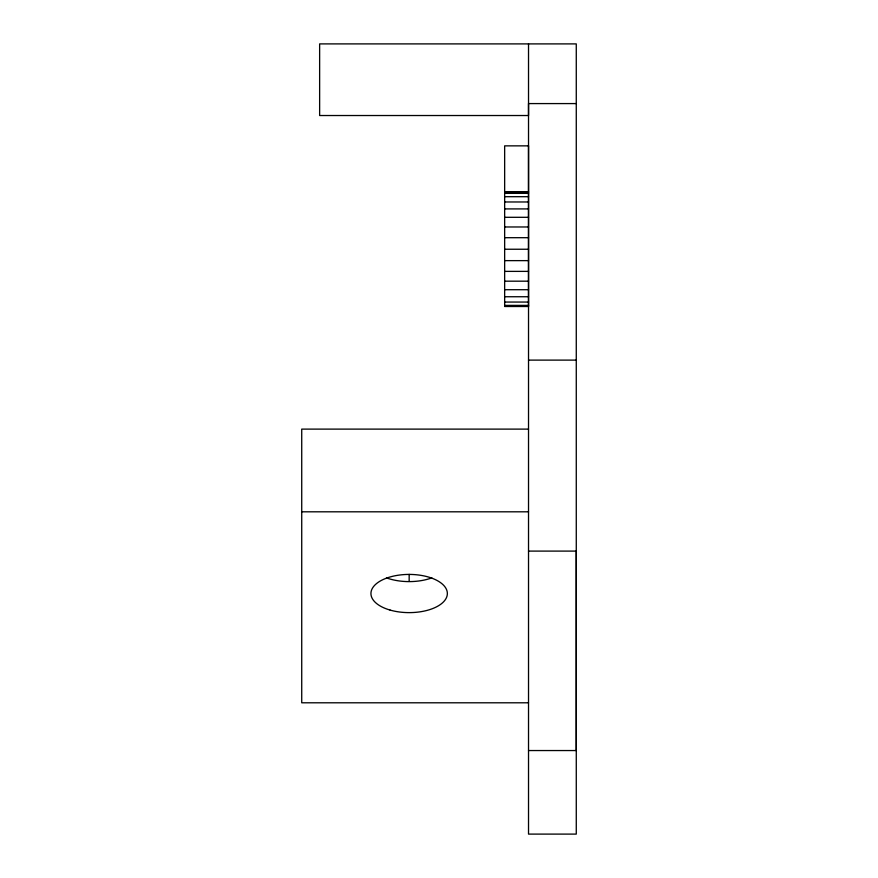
<?xml version="1.0" encoding="UTF-8"?>
<svg xmlns="http://www.w3.org/2000/svg" width="878" height="878" viewBox="0 0 878 878"><rect width="100%" height="100%" fill="white"/><g stroke="black" fill="none" stroke-linecap="round" stroke-linejoin="round"><path stroke-width="1.32" d="M528.523 43.9L528.523 115.523L319.636 115.523L319.636 43.9L576.275 43.9L576.275 834.1L528.523 834.1L528.523 103.582L576.275 103.582M504.652 191.744L528.523 191.744M504.652 192.238L528.523 192.238M504.652 193.347L528.523 193.347M504.652 196.694L528.523 196.694M504.652 201.973L528.523 201.973M504.652 208.909L528.523 208.909M504.652 217.305L528.523 217.305M504.652 226.974L528.523 226.974M504.652 237.697L528.523 237.697M504.652 249.242L528.523 249.242M504.652 260.634L528.523 260.634M504.652 271.379L528.523 271.379M504.652 281.179L528.523 281.179M504.652 289.707L528.523 289.707M504.652 296.742L528.523 296.742M504.652 302.054L528.523 302.054M504.652 305.39L528.523 305.39M504.652 306.005L528.523 306.005M528.523 360.112L576.275 360.112M528.523 429.112L301.725 429.112L301.725 702.795L528.523 702.795M301.725 511.808L528.523 511.808M528.523 551.099L576.275 551.099L576.275 750.547L528.523 750.547M409.159 574.366L409.159 581.17M431.833 577.878A38.193 19.096 0 0 1 386.485 577.878M528.523 145.858L504.652 145.858L504.652 306.499L528.523 306.499L528.523 145.858M390.062 610.067A38.193 19.096 0 0 0 447.352 593.517A38.193 19.096 0 0 0 390.062 576.978A38.193 19.096 0 0 0 390.062 610.067"/></g></svg>
